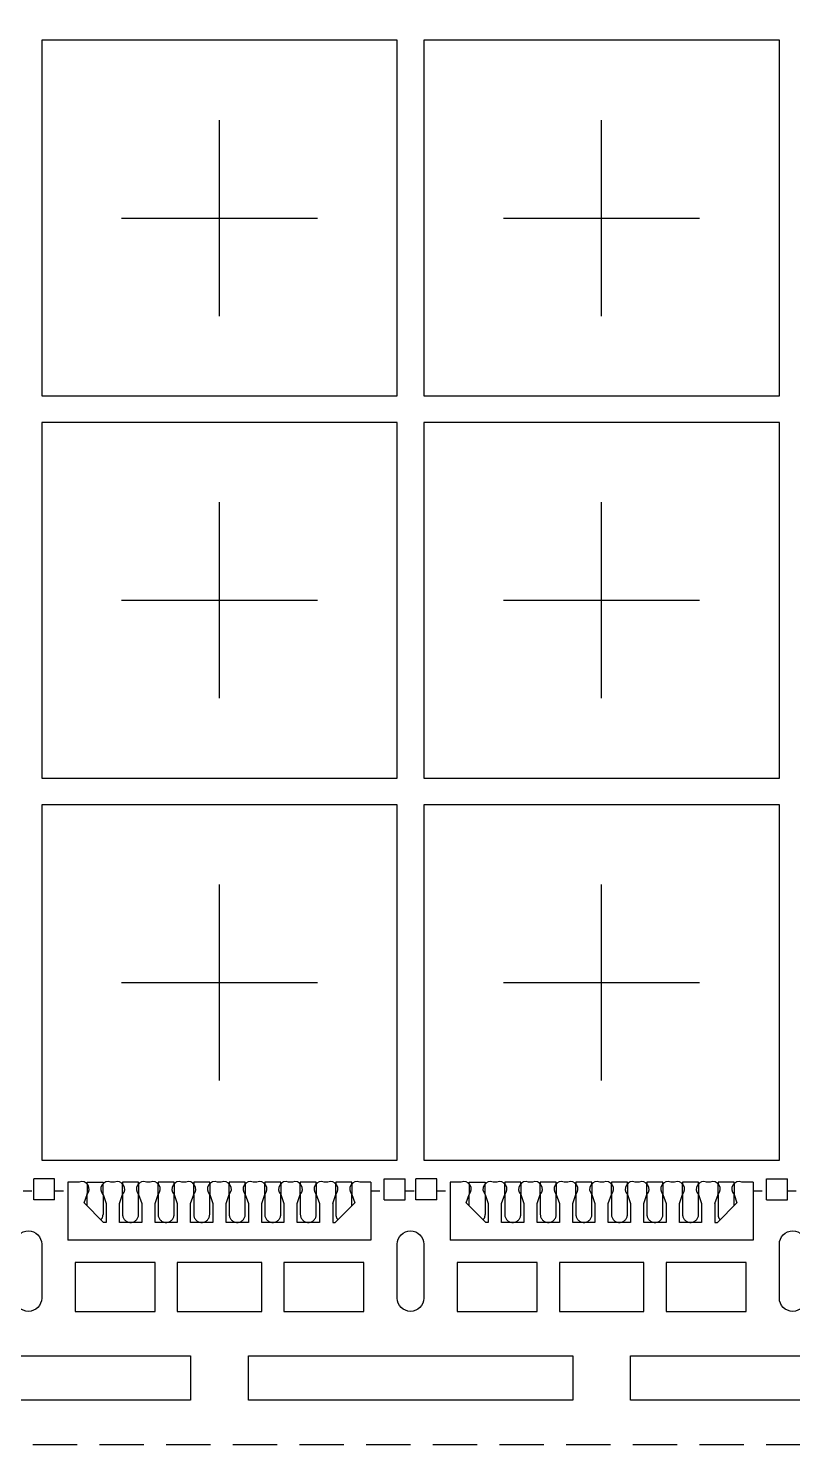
# Model space of a CAD drawing. Extents: x -140 to 1972, y -487 to -95.
# Drawn here: x 1812.89 to 1821.49, y -343.14 to -327.21 of the extents above; entities that cross this region are included whole.
import ezdxf

# ---------------------------------------------------------------- set-up
doc = ezdxf.new("R2010")
doc.units = 0
doc.header["$LTSCALE"] = 5
doc.header["$MEASUREMENT"] = 0
doc.linetypes.add('CENTER', pattern=[2, 1.25, -0.25, 0.25, -0.25])
doc.linetypes.add('HIDDEN', pattern=[0.375, 0.25, -0.125])
doc.layers.add('1', color=7, linetype='CONTINUOUS')
doc.layers.add('1D', color=4, linetype='CONTINUOUS')

msp = doc.modelspace()

# ---------------------------------------------------------------- linework, layer by layer
at = {"layer": '1'}
for p, q in [((1812.95, -340.388, -0.029), (1812.95, -340.153, -0.029)), ((1813.185, -340.153, -0.029), (1812.95, -340.153, -0.029)), ((1813.185, -340.388, -0.029), (1813.185, -340.153, -0.029)), ((1813.461, -340.188, -0.029), (1813.335, -340.188, -0.029)), ((1813.861, -340.188, -0.029), (1813.818, -340.188, -0.029)), ((1814.261, -340.188, -0.029), (1814.218, -340.188, -0.029)), ((1814.661, -340.188, -0.029), (1814.618, -340.188, -0.029)), ((1815.061, -340.188, -0.029), (1815.018, -340.188, -0.029)), ((1815.461, -340.188, -0.029), (1815.418, -340.188, -0.029)), ((1815.861, -340.188, -0.029), (1815.818, -340.188, -0.029)), ((1816.261, -340.188, -0.029), (1816.218, -340.188, -0.029)), ((1816.745, -340.188, -0.029), (1816.618, -340.188, -0.029)), ((1816.895, -340.153, -0.029), (1817.13, -340.153, -0.029)), ((1816.895, -340.388, -0.029), (1816.895, -340.153, -0.029)), ((1817.13, -340.388, -0.029), (1817.13, -340.153, -0.029)), ((1817.25, -340.388, -0.029), (1817.25, -340.153, -0.029)), ((1817.485, -340.153, -0.029), (1817.25, -340.153, -0.029)), ((1817.485, -340.388, -0.029), (1817.485, -340.153, -0.029)), ((1817.761, -340.188, -0.029), (1817.635, -340.188, -0.029)), ((1818.161, -340.188, -0.029), (1818.118, -340.188, -0.029)), ((1818.561, -340.188, -0.029), (1818.518, -340.188, -0.029)), ((1818.961, -340.188, -0.029), (1818.918, -340.188, -0.029)), ((1819.361, -340.188, -0.029), (1819.318, -340.188, -0.029)), ((1819.761, -340.188, -0.029), (1819.718, -340.188, -0.029)), ((1820.161, -340.188, -0.029), (1820.118, -340.188, -0.029)), ((1820.561, -340.188, -0.029), (1820.518, -340.188, -0.029)), ((1821.045, -340.188, -0.029), (1820.918, -340.188, -0.029)), ((1821.195, -340.153, -0.029), (1821.43, -340.153, -0.029)), ((1821.195, -340.388, -0.029), (1821.195, -340.153, -0.029)), ((1821.43, -340.388, -0.029), (1821.43, -340.153, -0.029)), ((1813.516, -340.422, -0.029), (1813.55, -340.327, -0.029)), ((1813.55, -340.207, -0.029), (1813.55, -340.327, -0.029)), ((1813.73, -340.327, -0.029), (1813.73, -340.207, -0.029)), ((1813.73, -340.327, -0.029), (1813.765, -340.428, -0.029)), ((1813.915, -340.428, -0.029), (1813.95, -340.327, -0.029)), ((1813.95, -340.327, -0.029), (1813.95, -340.207, -0.029)), ((1814.13, -340.207, -0.029), (1814.13, -340.327, -0.029)), ((1814.13, -340.327, -0.029), (1814.165, -340.428, -0.029)), ((1814.315, -340.428, -0.029), (1814.35, -340.327, -0.029)), ((1814.35, -340.327, -0.029), (1814.35, -340.207, -0.029)), ((1814.53, -340.207, -0.029), (1814.53, -340.327, -0.029)), ((1814.53, -340.327, -0.029), (1814.565, -340.428, -0.029)), ((1814.715, -340.428, -0.029), (1814.75, -340.327, -0.029)), ((1814.75, -340.327, -0.029), (1814.75, -340.207, -0.029)), ((1814.93, -340.207, -0.029), (1814.93, -340.327, -0.029)), ((1814.93, -340.327, -0.029), (1814.965, -340.428, -0.029)), ((1815.115, -340.428, -0.029), (1815.15, -340.327, -0.029)), ((1815.15, -340.327, -0.029), (1815.15, -340.207, -0.029)), ((1815.33, -340.207, -0.029), (1815.33, -340.327, -0.029)), ((1815.33, -340.327, -0.029), (1815.365, -340.428, -0.029)), ((1815.515, -340.428, -0.029), (1815.55, -340.327, -0.029)), ((1815.55, -340.327, -0.029), (1815.55, -340.207, -0.029)), ((1815.73, -340.207, -0.029), (1815.73, -340.327, -0.029)), ((1815.73, -340.327, -0.029), (1815.765, -340.428, -0.029)), ((1815.915, -340.428, -0.029), (1815.95, -340.327, -0.029)), ((1815.95, -340.327, -0.029), (1815.95, -340.207, -0.029)), ((1816.13, -340.207, -0.029), (1816.13, -340.327, -0.029)), ((1816.13, -340.327, -0.029), (1816.165, -340.428, -0.029)), ((1816.315, -340.428, -0.029), (1816.35, -340.327, -0.029)), ((1816.35, -340.327, -0.029), (1816.35, -340.207, -0.029)), ((1816.53, -340.207, -0.029), (1816.53, -340.327, -0.029)), ((1816.53, -340.327, -0.029), (1816.563, -340.422, -0.029)), ((1817.816, -340.422, -0.029), (1817.85, -340.327, -0.029)), ((1817.85, -340.207, -0.029), (1817.85, -340.327, -0.029)), ((1818.03, -340.327, -0.029), (1818.03, -340.207, -0.029)), ((1818.03, -340.327, -0.029), (1818.065, -340.428, -0.029)), ((1818.215, -340.428, -0.029), (1818.25, -340.327, -0.029)), ((1818.25, -340.327, -0.029), (1818.25, -340.207, -0.029)), ((1818.43, -340.207, -0.029), (1818.43, -340.327, -0.029)), ((1818.43, -340.327, -0.029), (1818.465, -340.428, -0.029)), ((1818.615, -340.428, -0.029), (1818.65, -340.327, -0.029)), ((1818.65, -340.327, -0.029), (1818.65, -340.207, -0.029)), ((1818.83, -340.207, -0.029), (1818.83, -340.327, -0.029)), ((1818.83, -340.327, -0.029), (1818.865, -340.428, -0.029)), ((1819.015, -340.428, -0.029), (1819.05, -340.327, -0.029)), ((1819.05, -340.327, -0.029), (1819.05, -340.207, -0.029)), ((1819.23, -340.207, -0.029), (1819.23, -340.327, -0.029)), ((1819.23, -340.327, -0.029), (1819.265, -340.428, -0.029)), ((1819.415, -340.428, -0.029), (1819.45, -340.327, -0.029)), ((1819.45, -340.327, -0.029), (1819.45, -340.207, -0.029)), ((1819.63, -340.207, -0.029), (1819.63, -340.327, -0.029)), ((1819.63, -340.327, -0.029), (1819.665, -340.428, -0.029)), ((1819.815, -340.428, -0.029), (1819.85, -340.327, -0.029)), ((1819.85, -340.327, -0.029), (1819.85, -340.207, -0.029)), ((1820.03, -340.207, -0.029), (1820.03, -340.327, -0.029)), ((1820.03, -340.327, -0.029), (1820.065, -340.428, -0.029)), ((1820.215, -340.428, -0.029), (1820.25, -340.327, -0.029)), ((1820.25, -340.327, -0.029), (1820.25, -340.207, -0.029)), ((1820.43, -340.207, -0.029), (1820.43, -340.327, -0.029)), ((1820.43, -340.327, -0.029), (1820.465, -340.428, -0.029)), ((1820.615, -340.428, -0.029), (1820.65, -340.327, -0.029)), ((1820.65, -340.327, -0.029), (1820.65, -340.207, -0.029)), ((1820.83, -340.207, -0.029), (1820.83, -340.327, -0.029)), ((1820.83, -340.327, -0.029), (1820.863, -340.422, -0.029)), ((1813.185, -340.388, -0.029), (1812.95, -340.388, -0.029)), ((1813.737, -340.643, -0.029), (1813.516, -340.422, -0.029)), ((1813.765, -340.428, -0.029), (1813.765, -340.643, -0.029)), ((1813.915, -340.643, -0.029), (1813.915, -340.428, -0.029)), ((1814.165, -340.428, -0.029), (1814.165, -340.643, -0.029)), ((1814.315, -340.643, -0.029), (1814.315, -340.428, -0.029)), ((1814.565, -340.428, -0.029), (1814.565, -340.643, -0.029)), ((1814.715, -340.643, -0.029), (1814.715, -340.428, -0.029)), ((1814.965, -340.428, -0.029), (1814.965, -340.643, -0.029)), ((1815.115, -340.643, -0.029), (1815.115, -340.428, -0.029)), ((1815.365, -340.428, -0.029), (1815.365, -340.643, -0.029)), ((1815.515, -340.643, -0.029), (1815.515, -340.428, -0.029)), ((1815.765, -340.428, -0.029), (1815.765, -340.643, -0.029)), ((1815.915, -340.643, -0.029), (1815.915, -340.428, -0.029)), ((1816.165, -340.428, -0.029), (1816.165, -340.643, -0.029)), ((1816.315, -340.428, -0.029), (1816.315, -340.643, -0.029)), ((1816.342, -340.643, -0.029), (1816.563, -340.422, -0.029)), ((1816.895, -340.388, -0.029), (1817.13, -340.388, -0.029)), ((1817.485, -340.388, -0.029), (1817.25, -340.388, -0.029)), ((1818.037, -340.643, -0.029), (1817.816, -340.422, -0.029)), ((1818.065, -340.428, -0.029), (1818.065, -340.643, -0.029)), ((1818.215, -340.643, -0.029), (1818.215, -340.428, -0.029)), ((1818.465, -340.428, -0.029), (1818.465, -340.643, -0.029)), ((1818.615, -340.643, -0.029), (1818.615, -340.428, -0.029)), ((1818.865, -340.428, -0.029), (1818.865, -340.643, -0.029)), ((1819.015, -340.643, -0.029), (1819.015, -340.428, -0.029)), ((1819.265, -340.428, -0.029), (1819.265, -340.643, -0.029)), ((1819.415, -340.643, -0.029), (1819.415, -340.428, -0.029)), ((1819.665, -340.428, -0.029), (1819.665, -340.643, -0.029)), ((1819.815, -340.643, -0.029), (1819.815, -340.428, -0.029)), ((1820.065, -340.428, -0.029), (1820.065, -340.643, -0.029)), ((1820.215, -340.643, -0.029), (1820.215, -340.428, -0.029)), ((1820.465, -340.428, -0.029), (1820.465, -340.643, -0.029)), ((1820.615, -340.428, -0.029), (1820.615, -340.643, -0.029)), ((1820.642, -340.643, -0.029), (1820.863, -340.422, -0.029)), ((1821.195, -340.388, -0.029), (1821.43, -340.388, -0.029))]:
    msp.add_line(p, q, dxfattribs=at)
at = {"layer": '1', "color": 7}
for p, q in [((1813.335, -340.188, -0.029), (1813.335, -340.843, -0.029)), ((1816.745, -340.188, -0.029), (1816.745, -340.843, -0.029)), ((1817.635, -340.188, -0.029), (1817.635, -340.843, -0.029)), ((1821.045, -340.188, -0.029), (1821.045, -340.843, -0.029)), ((1813.765, -340.643, -0.029), (1813.737, -340.643, -0.029)), ((1814.165, -340.643, -0.029), (1813.915, -340.643, -0.029)), ((1814.565, -340.643, -0.029), (1814.315, -340.643, -0.029)), ((1814.965, -340.643, -0.029), (1814.715, -340.643, -0.029)), ((1815.365, -340.643, -0.029), (1815.115, -340.643, -0.029)), ((1815.765, -340.643, -0.029), (1815.515, -340.643, -0.029)), ((1816.165, -340.643, -0.029), (1815.915, -340.643, -0.029)), ((1816.315, -340.643, -0.029), (1816.342, -340.643, -0.029)), ((1818.065, -340.643, -0.029), (1818.037, -340.643, -0.029)), ((1818.465, -340.643, -0.029), (1818.215, -340.643, -0.029)), ((1818.865, -340.643, -0.029), (1818.615, -340.643, -0.029)), ((1819.265, -340.643, -0.029), (1819.015, -340.643, -0.029)), ((1819.665, -340.643, -0.029), (1819.415, -340.643, -0.029)), ((1820.065, -340.643, -0.029), (1819.815, -340.643, -0.029)), ((1820.465, -340.643, -0.029), (1820.215, -340.643, -0.029)), ((1820.615, -340.643, -0.029), (1820.642, -340.643, -0.029)), ((1816.745, -340.843, -0.029), (1813.335, -340.843, -0.029)), ((1821.045, -340.843, -0.029), (1817.635, -340.843, -0.029))]:
    msp.add_line(p, q, dxfattribs=at)
at = {"layer": '1', "ltscale": 10, "elevation": -0.029}
for points in [[(1813.04, -340.888), (1813.04, -341.493, -1), (1812.74, -341.493), (1812.74, -340.888, -1)], [(1817.34, -340.888), (1817.34, -341.493, -1), (1817.04, -341.493), (1817.04, -340.888, -1)], [(1821.64, -340.888), (1821.64, -341.493, -1), (1821.34, -341.493), (1821.34, -340.888, -1)]]:
    msp.add_lwpolyline(points, format="xyb", close=True, dxfattribs=at)
for points in [[(1813.415, -341.093), (1813.415, -341.643), (1814.315, -341.643), (1814.315, -341.093)], [(1814.565, -341.093), (1814.565, -341.643), (1815.515, -341.643), (1815.515, -341.093)], [(1815.765, -341.093), (1815.765, -341.643), (1816.665, -341.643), (1816.665, -341.093)], [(1817.715, -341.093), (1817.715, -341.643), (1818.615, -341.643), (1818.615, -341.093)], [(1818.865, -341.093), (1818.865, -341.643), (1819.815, -341.643), (1819.815, -341.093)], [(1820.065, -341.093), (1820.065, -341.643), (1820.965, -341.643), (1820.965, -341.093)], [(1811.065, -342.143), (1814.715, -342.143), (1814.715, -342.643), (1811.065, -342.643)], [(1815.365, -342.143), (1819.015, -342.143), (1819.015, -342.643), (1815.365, -342.643)], [(1819.665, -342.143), (1823.315, -342.143), (1823.315, -342.643), (1819.665, -342.643)]]:
    msp.add_lwpolyline(points, close=True, dxfattribs=at)
at = {"layer": '1'}
for centre, start, end in [((1813.49, -340.267, -0.029), 314.7159, 110.4592), ((1813.789, -340.267, -0.029), 69.5408, 225.2841), ((1813.89, -340.267, -0.029), 314.7159, 110.4592), ((1814.189, -340.267, -0.029), 69.5408, 225.2841), ((1814.29, -340.267, -0.029), 314.7159, 110.4592), ((1814.589, -340.267, -0.029), 69.5408, 225.2841), ((1814.69, -340.267, -0.029), 314.7159, 110.4592), ((1814.989, -340.267, -0.029), 69.5408, 225.2841), ((1815.09, -340.267, -0.029), 314.7159, 110.4592), ((1815.389, -340.267, -0.029), 69.5408, 225.2841), ((1815.49, -340.267, -0.029), 314.7159, 110.4592), ((1815.789, -340.267, -0.029), 69.5408, 225.2841), ((1815.89, -340.267, -0.029), 314.7159, 110.4592), ((1816.189, -340.267, -0.029), 69.5408, 225.2841), ((1816.29, -340.267, -0.029), 314.7159, 110.4592), ((1816.589, -340.267, -0.029), 69.5408, 225.2841), ((1817.79, -340.267, -0.029), 314.7159, 110.4592), ((1818.089, -340.267, -0.029), 69.5408, 225.2841), ((1818.19, -340.267, -0.029), 314.7159, 110.4592), ((1818.489, -340.267, -0.029), 69.5408, 225.2841), ((1818.59, -340.267, -0.029), 314.7159, 110.4592), ((1818.889, -340.267, -0.029), 69.5408, 225.2841), ((1818.99, -340.267, -0.029), 314.7159, 110.4592), ((1819.289, -340.267, -0.029), 69.5408, 225.2841), ((1819.39, -340.267, -0.029), 314.7159, 110.4592), ((1819.689, -340.267, -0.029), 69.5408, 225.2841), ((1819.79, -340.267, -0.029), 314.7159, 110.4592), ((1820.089, -340.267, -0.029), 69.5408, 225.2841), ((1820.19, -340.267, -0.029), 314.7159, 110.4592), ((1820.489, -340.267, -0.029), 69.5408, 225.2841), ((1820.59, -340.267, -0.029), 314.7159, 110.4592), ((1820.889, -340.267, -0.029), 69.5408, 225.2841)]:
    msp.add_arc(centre, 0.0843, start, end, dxfattribs=at)
at = {"layer": '1D', "linetype": 'CENTER'}
for p, q in [((1815.04, -330.446, -0.029), (1815.04, -328.24, -0.029)), ((1819.34, -330.446, -0.029), (1819.34, -328.24, -0.029)), ((1813.937, -329.343, -0.029), (1816.142, -329.343, -0.029)), ((1818.237, -329.343, -0.029), (1820.442, -329.343, -0.029)), ((1815.04, -334.746, -0.029), (1815.04, -332.54, -0.029)), ((1819.34, -334.746, -0.029), (1819.34, -332.54, -0.029)), ((1813.937, -333.643, -0.029), (1816.142, -333.643, -0.029)), ((1818.237, -333.643, -0.029), (1820.442, -333.643, -0.029)), ((1815.04, -339.046, -0.029), (1815.04, -336.84, -0.029)), ((1819.34, -339.046, -0.029), (1819.34, -336.84, -0.029)), ((1813.937, -337.943, -0.029), (1816.142, -337.943, -0.029)), ((1818.237, -337.943, -0.029), (1820.442, -337.943, -0.029))]:
    msp.add_line(p, q, dxfattribs=at)
at = {"layer": '1D', "linetype": 'HIDDEN', "ltscale": 0.08}
for p, q in [((1812.83, -340.288, -0.029), (1812.95, -340.288, -0.029)), ((1813.185, -340.288, -0.029), (1813.335, -340.288, -0.029)), ((1816.745, -340.288, -0.029), (1816.895, -340.288, -0.029)), ((1817.13, -340.288, -0.029), (1817.25, -340.288, -0.029)), ((1817.485, -340.288, -0.029), (1817.635, -340.288, -0.029)), ((1821.045, -340.288, -0.029), (1821.195, -340.288, -0.029)), ((1821.43, -340.288, -0.029), (1821.55, -340.288, -0.029))]:
    msp.add_line(p, q, dxfattribs=at)
at = {"layer": '1D', "color": 4, "linetype": 'HIDDEN', "ltscale": 0.4, "elevation": -0.029}
msp.add_lwpolyline([(1832.94, -281.143), (1832.94, -343.143), (1775.64, -343.143), (1775.64, -281.143)], close=True, dxfattribs=at)
at = {"layer": '1D', "color": 2, "linetype": 'CENTER', "ltscale": 0.8, "elevation": -0.029}
for points in [[(1817.04, -331.343), (1817.04, -327.343), (1813.04, -327.343), (1813.04, -331.343)], [(1821.34, -331.343), (1821.34, -327.343), (1817.34, -327.343), (1817.34, -331.343)], [(1817.04, -335.643), (1817.04, -331.643), (1813.04, -331.643), (1813.04, -335.643)], [(1821.34, -335.643), (1821.34, -331.643), (1817.34, -331.643), (1817.34, -335.643)], [(1817.04, -339.943), (1817.04, -335.943), (1813.04, -335.943), (1813.04, -339.943)], [(1821.34, -339.943), (1821.34, -335.943), (1817.34, -335.943), (1817.34, -339.943)]]:
    msp.add_lwpolyline(points, close=True, dxfattribs=at)
at = {"layer": '1D', "linetype": 'HIDDEN', "ltscale": 0.3, "elevation": -0.029}
for points in [[(1813.55, -340.207), (1813.55, -340.188), (1813.73, -340.188), (1813.73, -340.207)], [(1814.13, -340.207), (1814.13, -340.188), (1813.95, -340.188), (1813.95, -340.207)], [(1814.53, -340.207), (1814.53, -340.188), (1814.35, -340.188), (1814.35, -340.207)], [(1814.93, -340.207), (1814.93, -340.188), (1814.75, -340.188), (1814.75, -340.207)], [(1815.33, -340.207), (1815.33, -340.188), (1815.15, -340.188), (1815.15, -340.207)], [(1815.73, -340.207), (1815.73, -340.188), (1815.55, -340.188), (1815.55, -340.207)], [(1816.13, -340.207), (1816.13, -340.188), (1815.95, -340.188), (1815.95, -340.207)], [(1816.53, -340.207), (1816.53, -340.188), (1816.35, -340.188), (1816.35, -340.207)], [(1817.85, -340.207), (1817.85, -340.188), (1818.03, -340.188), (1818.03, -340.207)], [(1818.43, -340.207), (1818.43, -340.188), (1818.25, -340.188), (1818.25, -340.207)], [(1818.83, -340.207), (1818.83, -340.188), (1818.65, -340.188), (1818.65, -340.207)], [(1819.23, -340.207), (1819.23, -340.188), (1819.05, -340.188), (1819.05, -340.207)], [(1819.63, -340.207), (1819.63, -340.188), (1819.45, -340.188), (1819.45, -340.207)], [(1820.03, -340.207), (1820.03, -340.188), (1819.85, -340.188), (1819.85, -340.207)], [(1820.43, -340.207), (1820.43, -340.188), (1820.25, -340.188), (1820.25, -340.207)], [(1820.83, -340.207), (1820.83, -340.188), (1820.65, -340.188), (1820.65, -340.207)], [(1813.55, -340.456), (1813.55, -340.327)], [(1816.53, -340.456), (1816.53, -340.327)], [(1817.85, -340.456), (1817.85, -340.327)], [(1820.83, -340.456), (1820.83, -340.327)]]:
    msp.add_lwpolyline(points, dxfattribs=at)
for points in [[(1813.73, -340.327), (1813.73, -340.553, -0.184483), (1813.707, -340.613, -0.175674)], [(1813.95, -340.327), (1813.95, -340.553, 1), (1814.13, -340.553), (1814.13, -340.327)], [(1814.35, -340.327), (1814.35, -340.553, 1), (1814.53, -340.553), (1814.53, -340.327)], [(1814.75, -340.327), (1814.75, -340.553, 1), (1814.93, -340.553), (1814.93, -340.327)], [(1815.15, -340.327), (1815.15, -340.553, 1), (1815.33, -340.553), (1815.33, -340.327)], [(1815.55, -340.327), (1815.55, -340.553, 1), (1815.73, -340.553), (1815.73, -340.327)], [(1815.95, -340.327), (1815.95, -340.553, 1), (1816.13, -340.553), (1816.13, -340.327)], [(1816.35, -340.327), (1816.35, -340.553, 0.184483), (1816.372, -340.613, 0.175674)], [(1818.03, -340.327), (1818.03, -340.553, -0.184483), (1818.007, -340.613, -0.175674)], [(1818.25, -340.327), (1818.25, -340.553, 1), (1818.43, -340.553), (1818.43, -340.327)], [(1818.65, -340.327), (1818.65, -340.553, 1), (1818.83, -340.553), (1818.83, -340.327)], [(1819.05, -340.327), (1819.05, -340.553, 1), (1819.23, -340.553), (1819.23, -340.327)], [(1819.45, -340.327), (1819.45, -340.553, 1), (1819.63, -340.553), (1819.63, -340.327)], [(1819.85, -340.327), (1819.85, -340.553, 1), (1820.03, -340.553), (1820.03, -340.327)], [(1820.25, -340.327), (1820.25, -340.553, 1), (1820.43, -340.553), (1820.43, -340.327)], [(1820.65, -340.327), (1820.65, -340.553, 0.184483), (1820.672, -340.613, 0.175674)]]:
    msp.add_lwpolyline(points, format="xyb", dxfattribs=at)

doc.saveas('drawing.dxf')
